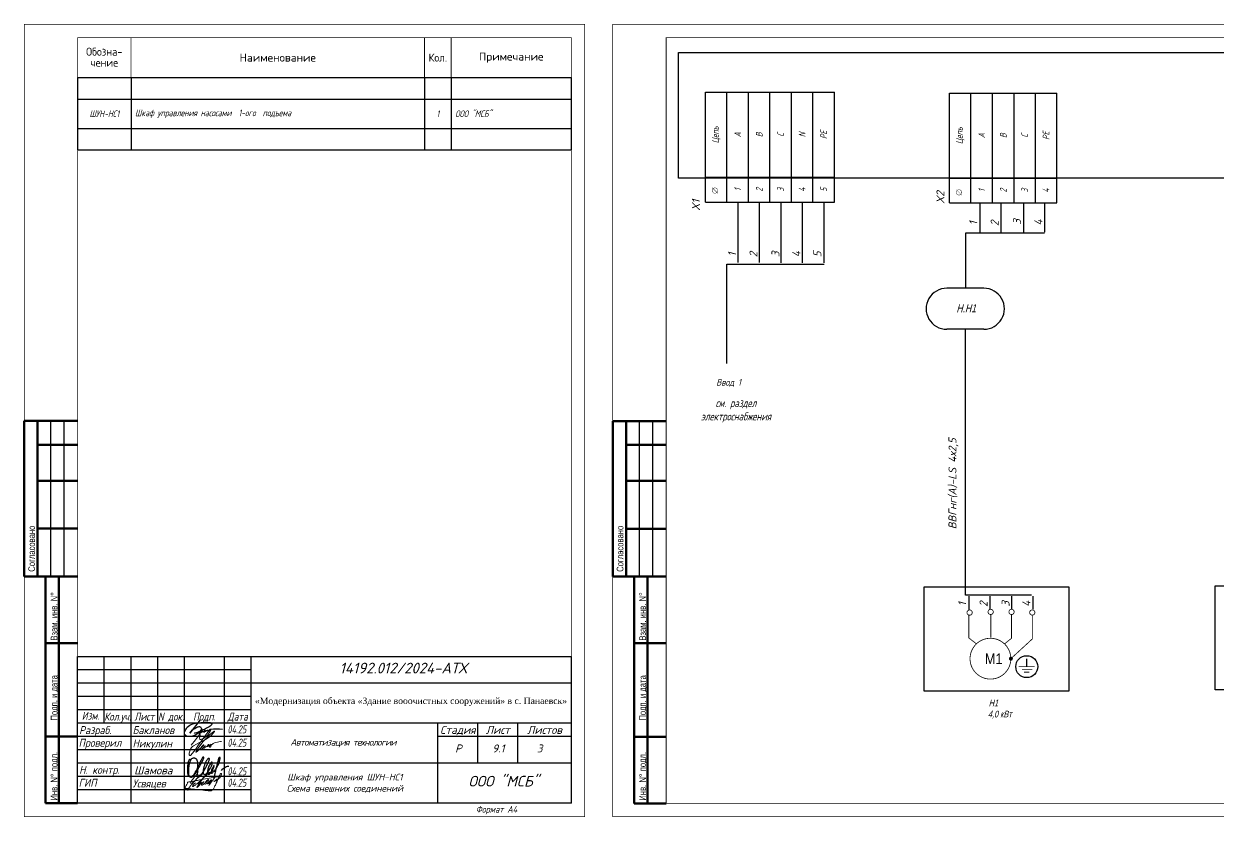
# Model space of a CAD drawing. Header units: millimetres. Extents: x 1510 to 10524, y 7125 to 13164.
# Drawn here: x 3421.7 to 3869.3, y 7928.4 to 8225.7 of the extents above; entities that cross this region are included whole.
import ezdxf
from ezdxf.enums import TextEntityAlignment as Align

# ---------------------------------------------------------------- set-up
doc = ezdxf.new("R2010")
doc.units = ezdxf.units.MM
doc.header["$LTSCALE"] = 4
doc.set_wipeout_variables(frame=1)
doc.linetypes.add('DASHED', pattern=[0.75, 0.5, -0.25])
doc.linetypes.add('SolidLine', pattern=[0])
for name, color, linetype, lineweight in [('25', 6, 'Continuous', 25), ('60', 7, 'Continuous', 60), ('SHTAMP', 7, 'SolidLine', 25), ('Логотип', 7, 'Continuous', 20)]:
    doc.layers.add(name, color=color, linetype=linetype, lineweight=lineweight)
doc.layers.add('SYMS', color=7, linetype='Continuous')
doc.layers.add('Текст', color=2, linetype='Continuous')
doc.styles.add('Geniso25.100.15', font='geniso.shx', dxfattribs={"oblique": 15, "height": 2.5})
doc.styles.add('GOST 2.304', font='ARIALN.TTF', dxfattribs={"height": 3.5})
doc.styles.add('ISOCPEUR', font='isocpeui.ttf')
doc.styles.add('SC', font='wromrusc.shx', dxfattribs={"width": 0.8, "height": 2.5})
doc.styles.add('Simplex00.10.00', font='simplex.shx')
doc.styles.add('Simplex25.085.15', font='', dxfattribs={"width": 0.85, "oblique": 15, "height": 2.5})
doc.styles.add('Simplex30.100.00', font='simplex.shx', dxfattribs={"height": 3})
doc.styles.add('ГОСТ', font='isocpeur.ttf', dxfattribs={"oblique": 15})
doc.styles.get('Simplex25.085.15').set_extended_font_data('GOST type A')

# ---------------------------------------------------------------- blocks, each defined once
blk = doc.blocks.new('*T228')
at = {"color": 0, "linetype": 'ByBlock', "lineweight": -2, "transparency": 16777216}
for p, q in [((0, 0), (185, 0)), ((0, 0), (0, -27.1)), ((20, 0), (20, -27.1)), ((130, 0), (130, -27.1)), ((140, 0), (140, -27.1)), ((185, 0), (185, -27.1)), ((0, -8.08), (185, -8.08)), ((0, -19.02), (185, -19.02)), ((0, -27.1), (185, -27.1))]:
    blk.add_line(p, q, dxfattribs=at)
at = {"color": 0, "linetype": 'Continuous', "lineweight": -2, "transparency": 16777216, "char_height": 2.5, "style": 'Simplex25.085.15'}
for s, insert, width, attachment_point in [('ШУН-НС1', (10, -13.55), 17, 5), ('Шкаф управления насосами  1-ого  подъема', (21.5, -13.55), 107, 4), ('1', (135, -13.55), 7, 5), ('ООО "МСБ"', (141.5, -13.55), 42, 4)]:
    blk.add_mtext(s, dxfattribs=dict(at, insert=insert, width=width, attachment_point=attachment_point))
blk = doc.blocks.new('Формат А4')
at = {"color": 0, "linetype": 'Continuous', "const_width": 0.3}
for points in [[(0, 0), (210, 0), (210, -297), (0, -297)], [(20, -292), (20, -5), (205, -5), (205, -292)]]:
    blk.add_lwpolyline(points, close=True, dxfattribs=at)
at = {"color": 0, "linetype": 'Continuous', "style": 'Geniso25.100.15', "oblique": 15}
blk.add_text('Формат А4', height=2.5, dxfattribs=at).set_placement((177, -294.25), align=Align.MIDDLE_CENTER)
blk = doc.blocks.new('*U12')
at = {"color": 0, "linetype": 'Continuous', "lineweight": -2, "const_width": 0.3}
blk.add_lwpolyline([(0, -15), (185, -15), (185, 0), (0, 0)], close=True, dxfattribs=at)
at = {"color": 0, "linetype": 'Continuous', "lineweight": -2, "ltscale": 0.85, "const_width": 0.3}
for points in [[(20, 0), (20, -15)], [(130, 0), (130, -15)], [(140, 0), (140, -15)]]:
    blk.add_lwpolyline(points, dxfattribs=at)
at = {"color": 0, "linetype": 'Continuous', "ltscale": 10, "style": 'Simplex30.100.00', "width": 0.9}
for s, p in [('Обозна-', (10, -5.26)), ('чение', (10, -9.37)), ('Кол.', (135, -7.5))]:
    blk.add_text(s, height=3, dxfattribs=at).set_placement(p, align=Align.MIDDLE)
at = {"color": 0, "linetype": 'Continuous', "ltscale": 10, "style": 'Simplex30.100.00'}
for s, p in [('Наименование', (75, -7.5)), ('Примечание', (162.5, -7.5))]:
    blk.add_text(s, height=3, dxfattribs=at).set_placement(p, align=Align.MIDDLE)
blk = doc.blocks.new('Формат А3')
at = {"color": 0, "linetype": 'Continuous', "const_width": 0.3}
for points in [[(-420, 297), (0, 297), (0, 0), (-420, 0)], [(-400, 5), (-400, 292), (-5, 292), (-5, 5)]]:
    blk.add_lwpolyline(points, close=True, dxfattribs=at)
at = {"color": 0, "linetype": 'Continuous', "style": 'Simplex00.10.00', "oblique": 15}
blk.add_text('Формат А3', height=2.5, dxfattribs=at).set_placement((-33.67, 2.75), align=Align.MIDDLE_CENTER)
blk = doc.blocks.new('*T230')
at = {"color": 0, "linetype": 'ByBlock', "lineweight": -2, "transparency": 16777216}
for p, q in [((0, 0), (0, 41.14)), ((0, 41.14), (48.32, 41.14)), ((8, 0), (8, 41.14)), ((16.08, 0), (16.08, 41.14)), ((24.16, 0), (24.16, 41.14)), ((32.16, 0), (32.16, 41.14)), ((40.24, 0), (40.24, 41.14)), ((48.32, 0), (48.32, 41.14)), ((0, 9.29), (48.32, 9.29))]:
    blk.add_line(p, q, dxfattribs=at)
at = {"color": 0, "lineweight": -2, "transparency": 16777216}
blk.add_line((0, 0), (48.32, 0), dxfattribs=at)
at = {"color": 0, "linetype": 'Continuous', "lineweight": -2, "transparency": 16777216, "char_height": 2.5, "attachment_point": 5, "rotation": 90, "style": 'Simplex25.085.15'}
for s, insert, width in [('Цепь', (4, 25.21), 28.8496), ('PE', (44.28, 25.21), 28.8496), ('A', (12.04, 25.21), 28.8496), ('B', (20.12, 25.21), 28.8496), ('C', (28.16, 25.21), 28.8496), ('N', (36.2, 25.21), 28.8496), ('1', (12.04, 4.64), 6.286), ('2', (20.12, 4.64), 6.286), ('3', (28.16, 4.64), 6.286), ('4', (36.2, 4.64), 6.286), ('5', (44.28, 4.64), 6.286)]:
    blk.add_mtext(s, dxfattribs=dict(at, insert=insert, width=width))
blk = doc.blocks.new('Клеммное соединение')
at = {"linetype": 'Continuous'}
blk.add_wipeout([(0, -1), (-0.44, -0.9), (-0.6, -0.8), (-0.71, -0.7), (-0.8, -0.6), (-0.87, -0.5), (-0.92, -0.4), (-0.95, -0.3), (-0.98, -0.2), (-0.99, -0.1), (-0.99, 0), (-0.99, 0.1), (-0.98, 0.2), (-0.95, 0.3), (-0.92, 0.4), (-0.87, 0.5), (-0.8, 0.6), (-0.71, 0.7), (-0.6, 0.8), (-0.44, 0.9), (0, 1), (0.44, 0.9), (0.6, 0.8), (0.71, 0.7), (0.8, 0.6), (0.87, 0.5), (0.92, 0.4), (0.95, 0.3), (0.98, 0.2), (0.99, 0.1), (1, 0), (0.99, -0.1), (0.98, -0.2), (0.95, -0.3), (0.92, -0.4), (0.87, -0.5), (0.8, -0.6), (0.71, -0.7), (0.6, -0.8), (0.44, -0.9)], dxfattribs=at)
at = {"color": 0, "linetype": 'Continuous', "lineweight": -2, "const_width": 0.15}
blk.add_lwpolyline([(-1.06, -1.06), (1.06, 1.06)], dxfattribs=at)
blk.add_lwpolyline([(-1, 0, 1), (1, 0, 1)], format="xyb", close=True, dxfattribs=at)
blk = doc.blocks.new('*T231')
at = {"color": 0, "linetype": 'ByBlock', "lineweight": -2, "transparency": 16777216}
for p, q in [((0, 0), (0, 41.14)), ((0, 41.14), (40.16, 41.14)), ((8, 0), (8, 41.14)), ((16.08, 0), (16.08, 41.14)), ((24.16, 0), (24.16, 41.14)), ((32.16, 0), (32.16, 41.14)), ((40.16, 0), (40.16, 41.14)), ((0, 9.29), (40.16, 9.29))]:
    blk.add_line(p, q, dxfattribs=at)
at = {"color": 0, "lineweight": -2, "transparency": 16777216}
blk.add_line((0, 0), (40.16, 0), dxfattribs=at)
at = {"color": 0, "linetype": 'Continuous', "lineweight": -2, "transparency": 16777216, "char_height": 2.5, "attachment_point": 5, "rotation": 90, "style": 'Simplex25.085.15'}
for s, insert, width in [('Цепь', (4, 25.21), 28.8496), ('PE', (36.16, 25.21), 28.8496), ('A', (12.04, 25.21), 28.8496), ('B', (20.12, 25.21), 28.8496), ('С', (28.16, 25.21), 28.8496), ('1', (12.04, 4.64), 6.286), ('2', (20.12, 4.64), 6.286), ('3', (28.16, 4.64), 6.286), ('4', (36.16, 4.64), 6.286)]:
    blk.add_mtext(s, dxfattribs=dict(at, insert=insert, width=width))
blk = doc.blocks.new('A$C7B7E4D35')
at = {"linetype": 'Continuous', "ltscale": 0.6}
for points in [[(21.61, 15.36), (7.71, 15.36)], [(21.61, 0), (7.71, 0)]]:
    blk.add_lwpolyline(points, dxfattribs=at)
for centre, start, end in [((7.68, 7.68), 89.758, 270.242), ((21.64, 7.68), 269.758, 90.242)]:
    blk.add_arc(centre, 7.68, start, end, dxfattribs=at)
blk = doc.blocks.new('A$C67075CCA')
at = {"layer": 'Логотип', "color": 145, "lineweight": 15}
for points in [[(14.68, 5.88), (14.59, 5.72), (14.32, 5.54), (13.9, 5.39), (12.32, 5.25), (10.52, 5.01), (7.58, 4.53), (4.57, 3.92), (2.69, 3.51), (0.99, 3.21), (0.97, 3.2), (0.91, 3.09), (0.75, 2.64), (0.39, 2.01), (0.17, 1.5), (0, 1.08), (0.06, 0.83), (0.58, 0.87), (0.94, 0.82), (2.5, 0.66), (6.63, 0.27), (7.37, 0.17), (8.98, 0.01), (9.73, 0.04), (10.43, 0.44), (11, 1.49), (11.66, 2.81), (12.3, 4.37), (12.76, 5.66), (13.17, 6.18), (13.37, 6.43), (13.51, 6.47), (13.61, 6.44), (13.65, 6.35), (13.6, 6.17), (13.32, 5.44), (12.94, 4.91), (12.31, 4.31), (12.02, 4.04), (11.74, 3.86), (11.47, 3.65), (11.51, 3.77), (11.6, 3.93), (11.7, 4.03), (11.81, 4.16), (11.84, 4.27), (11.84, 4.31), (11.73, 4.27), (11.59, 4.09), (11.5, 3.97), (11.22, 3.77), (11.07, 3.64), (10.85, 3.5), (10.75, 3.43)], [(4.88, 7.15), (4.1, 5.86), (2.99, 4.52), (2.4, 3.68), (2.24, 3.43), (2.06, 3.04), (2.09, 2.83), (2.4, 2.91), (3.21, 3.31), (4.29, 4.43), (5.38, 5.75), (5.81, 6.13), (6.33, 6.54), (6.55, 6.54), (5.84, 5.79), (5.18, 5.15), (4.56, 4.72)], [(3.85, 2.96), (3.53, 2.68), (3.08, 2.24), (2.83, 1.9), (2.75, 1.71), (2.79, 1.65), (2.95, 1.64), (3.35, 1.85), (4.3, 2.56), (5.36, 3.53), (7.27, 5.24), (8.03, 6.02), (8.99, 6.81), (9.2, 6.98), (9.24, 7.01), (9.25, 6.99), (9.21, 6.9), (8.53, 6.44), (7.95, 5.92), (7.42, 5.36), (7.06, 5), (6.35, 4.19), (5.74, 3.39), (5.13, 2.67), (4.85, 2.31), (4.82, 2.18), (5.11, 2.48), (5.52, 3.04), (5.85, 3.26), (6, 3.24), (6, 3.11), (5.91, 2.85), (5.34, 2.13), (5.01, 1.71), (4.71, 1.42), (4.56, 1.3), (4.41, 1.33), (4.46, 1.45), (4.98, 2.24), (5.36, 2.86), (5.72, 3.19), (5.88, 3.25), (6.02, 3.24), (6.01, 3.12), (5.9, 2.8), (5.69, 2.53), (6.01, 2.74), (6.37, 2.96), (6.66, 3.1), (6.9, 3.35), (7.01, 3.43), (6.51, 2.86), (6.32, 2.66), (6.17, 2.44), (6.09, 2.28), (6.13, 2.11), (6.38, 2.15), (6.94, 2.57), (7.7, 3.08), (8.14, 3.43), (8.54, 3.78), (8.69, 3.97), (8.74, 4.1), (8.74, 4.22), (8.66, 4.24), (8.5, 4.12), (8.16, 3.8), (7.63, 3.18), (7.39, 2.73), (7.35, 2.5), (7.41, 2.44), (7.86, 2.6), (8.91, 3.21), (9.49, 3.64), (9.77, 3.84), (9.86, 4.07), (9.83, 4.12), (9.5, 3.85), (9.17, 3.56), (8.65, 3.08), (8.43, 2.78), (8.45, 2.66), (8.58, 2.67), (8.85, 2.79), (9.04, 2.91), (9.31, 3.07), (10.08, 3.6), (10.49, 4.02), (10.78, 4.43), (10.95, 4.69), (10.77, 4.55), (10.55, 4.25), (9.5, 2.9), (8.83, 1.86)], [(0.98, 0.05), (0.95, 0.22), (1.03, 0.5), (1.34, 1.02), (2.08, 1.97), (2.48, 2.42), (3.02, 3.02), (3.29, 3.36), (3.48, 3.5)]]:
    blk.add_spline(points, degree=3, dxfattribs=at)
blk = doc.blocks.new('Подпись Шамова')
for points in [[(107, 385), (99, 387), (86, 381), (75, 364), (65, 338), (55, 284), (48, 215), (46, 134), (49, 94), (69, 32), (78, 25), (108, 14), (122, 16), (163, 38), (191, 65), (217, 102), (244, 149), (265, 206), (271, 234), (274, 270), (273, 296), (270, 326), (260, 362), (248, 381), (236, 397), (222, 405), (205, 412), (179, 412), (156, 407), (137, 399), (123, 385), (114, 371), (98, 331), (91, 301), (81, 261), (76, 231), (70, 193), (67, 137), (69, 83), (70, 67), (89, 27), (94, 19), (110, 10), (127, 5), (150, 12), (175, 30), (198, 55), (219, 84), (236, 110), (268, 163), (302, 226), (344, 304), (377, 367), (394, 404), (398, 416), (399, 425), (396, 432), (389, 435), (378, 433), (369, 421), (358, 404), (338, 370), (320, 333), (309, 305), (297, 272), (287, 240), (278, 206), (271, 180), (261, 145), (259, 113), (259, 82), (262, 59), (275, 38), (288, 31), (305, 31), (332, 50), (373, 98), (405, 145), (463, 257), (505, 345), (517, 386), (518, 400), (512, 408), (502, 408), (488, 402), (470, 383), (441, 337), (420, 290), (400, 227), (385, 162), (382, 113), (385, 91), (391, 76), (403, 65), (417, 60), (437, 65), (458, 84), (474, 100), (541, 197), (560, 241), (575, 291), (580, 316), (578, 325), (572, 328), (565, 327), (557, 322), (552, 313), (528, 278), (507, 242), (494, 202), (480, 149), (477, 118), (483, 84), (489, 70), (500, 65), (519, 68), (532, 83), (559, 113), (582, 150), (598, 184), (610, 219), (619, 246), (621, 253), (621, 257), (618, 258), (616, 256), (613, 251), (579, 193), (564, 154), (559, 123), (556, 100), (561, 94), (568, 93), (573, 95), (580, 98), (596, 116), (608, 140), (610, 143), (610, 138), (611, 130), (620, 131), (631, 140), (633, 149), (689, 232), (730, 320), (742, 387), (749, 421), (743, 428), (736, 429), (726, 426), (716, 410), (699, 343), (680, 266), (659, 194), (643, 127), (622, 22), (609, -30)], [(777, 150), (800, 186), (853, 220), (894, 238), (935, 243)]]:
    blk.add_open_spline(points, degree=3)
blk = doc.blocks.new('A$C29F847F9')
at = {"color": 152, "ltscale": 1.2, "true_color": 0x2776bb}
for points in [[(72.37, 39.99), (68.43, 34.92), (69.46, 36.25), (70.34, 36.77), (71.05, 37.19, -0.161841), (72.21, 37.44, -0.186099), (72.48, 37.3, -0.075514), (72.68, 36.98, -0.216259), (72.68, 36.26, -0.120334), (71.72, 35.04, -0.109582), (69.08, 33.77, -0.149262), (67.29, 33.89, -0.221189), (66.44, 34.77, -0.16991), (66.44, 35.31, -0.086161), (67.49, 37.2, -0.173054), (69.54, 38.45, -0.059791), (73.56, 39.07, -0.04244), (76.04, 38.93, -0.162135), (76.72, 38.52, -0.37027), (76.72, 38.26, -0.102303), (75.24, 37.11, -0.004186), (71.29, 35.23, -0.088346), (70.48, 35.01, -0.042303), (70.22, 35.01, -0.246683), (70.04, 35.13, -0.460105)], [(72.59, 36.07, 0.022452), (72.32, 35.71, 0.097345), (71.81, 35.01, 0.63499), (71.97, 34.88, -1.190143)], [(71.97, 34.88), (72.21, 34.98, 0.188512), (73.19, 35.92, 0.453926), (73.14, 36.03, 0.310824), (73.04, 36, -0.174295), (72.95, 35.95, 0.334422), (72.41, 35.32, 0.590758), (72.56, 35.23, 0.045009), (73.65, 35.7, 0.07665), (74.17, 35.97, 0.482644), (74.21, 36.09, 0.366251), (74.05, 36.04, 0.060409), (73.69, 35.56, 0.357599), (73.7, 35.41, 0.358337), (73.82, 35.4, -0.011147), (74.32, 35.73, -0.051922), (75.05, 36.13, -0.478557), (75.22, 35.99, -0.265314), (75.14, 35.79, 0.591196), (75.16, 35.65, 0.280952), (75.4, 35.76, -0.013193), (75.69, 36.03, -0.432577), (75.85, 35.95, -1.613204)], [(72.85, 36.14), (72.59, 36.07, 2.56207)], [(75.85, 35.95), (75.82, 36.07, -0.010959), (75.79, 36.2, -0.234724), (75.82, 36.33, -0.184073), (76.01, 36.42, -0.003337), (76.21, 36.44, -0.058082), (80.63, 36.46, 0.074997)]]:
    blk.add_lwpolyline(points, format="xyb", dxfattribs=at)
blk = doc.blocks.new('A$C79DB0C6F')
at = {"color": 152, "lineweight": 20, "true_color": 0x2956c7}
for points in [[(613, 746, -0.73312), (607, 741), (578, 719), (540, 673), (510, 639), (452, 562), (361, 439), (272, 310), (180, 180), (132, 119), (97, 71), (35, 2, -0.100988), (31, 1, -0.161834), (23, 1, -0.001469), (16, 3, -0.175359), (8, 9, -0.045194), (3, 19, -0.086422), (1, 31), (0, 75), (4, 97), (17, 132), (39, 191), (66, 238, -0.087354), (124, 286), (297, 376), (390, 422), (472, 467), (542, 515), (629, 585), (700, 662), (721, 689, 0.098126), (728, 705, 0.455827), (726, 708, 0.15115), (723, 707, 0.051196), (709, 698), (634, 638), (578, 590), (485, 496), (397, 395), (262, 219), (199, 130), (191, 107, 0.114927), (191, 102, 0.234495), (193, 99, 0.374813), (198, 100), (243, 133), (305, 192), (351, 233), (381, 260), (407, 288), (415, 299, 0.118842), (418, 307, 0.254739), (417, 310, 0.245642), (414, 310, 0.022403), (406, 305), (401, 300), (384, 285), (371, 271), (333, 222), (322, 200), (319, 187, 0.212582), (320, 178, 0.263419), (328, 175, 0.109136), (338, 178, -0.005821), (353, 187), (382, 210), (423, 243), (451, 265), (472, 282), (472, 282), (473, 283, 0.390176), (473, 285, 0.271409), (470, 286, 0.034608), (467, 285, 0.081315), (453, 276, 0.016447), (419, 244, 0.122885), (409, 227, 0.174246), (409, 222, 0.181996), (414, 216, 0.324797), (441, 221), (510, 263), (549, 296), (566, 313, 0.257376), (567, 320, 0.432429), (561, 323, 0.070085), (552, 319, 0.079528), (546, 313, 0.004304), (533, 298, -0.01347), (516, 277, 0.221294), (513, 266, 0.154784), (515, 262, 0.251335), (518, 261, 0.054773), (526, 263, 0.035588), (554, 277, -0.002299), (606, 309, 0.060578), (637, 333), (628, 324), (624, 300), (622, 262, -0.152366), (616, 250, -0.170899), (608, 245, -0.141236), (599, 245, -0.175613), (587, 254, -0.291557), (598, 278, 0.049563), (614, 289, -0.05737), (648, 319, -0.045914), (729, 368, -0.02907), (899, 411, -0.09752), (930, 409, -2.988942)], [(56, 303), (180, 453), (301, 609, -0.646336), (318, 605, -0.134175), (315, 574), (301, 515, 0.147399), (303, 488, 0.115209), (314, 470, 0.261253), (330, 466, 0.00194), (381, 479), (453, 526), (512, 572), (534, 596), (604, 693), (620, 736, 0.517761), (613, 746, -0.712166)]]:
    blk.add_lwpolyline(points, format="xyb", dxfattribs=at)

msp = doc.modelspace()

# ---------------------------------------------------------------- linework, layer by layer
at = {"ltscale": 1.2}
for points in [[(3759.13, 8014.67), (3813.35, 8014.67), (3813.35, 7975.62), (3759.13, 7975.62)], [(3868.17, 8015.1), (3920.21, 8015.1), (3920.21, 7976.05), (3868.17, 7976.05)]]:
    msp.add_lwpolyline(points, close=True, dxfattribs=at)
at = {"color": 0, "linetype": 'DASHED', "const_width": 0.298}
for points in [[(3776.12, 8004.08, 1), (3776.12, 8006.04, 1)], [(3784.01, 8004.34, 1), (3784.01, 8006.3, 1)], [(3791.83, 8004.34, 1), (3791.83, 8006.3, 1)], [(3799.61, 8004.1, 1), (3799.61, 8006.06, 1)]]:
    msp.add_lwpolyline(points, format="xyb", close=True, dxfattribs=at)
msp.add_lwpolyline([(3775.8, 8004), (3775.8, 8004.24)], dxfattribs=at)
at = {"linetype": 'Continuous', "const_width": 0.298}
for points in [[(3775.8, 8004.14), (3775.8, 7995.49)], [(3784.05, 8004.43), (3784.05, 7995.63)], [(3794.56, 7984.79), (3800.53, 7984.79)], [(3795.69, 7983.8), (3799.67, 7983.8)], [(3796.55, 7982.75), (3798.54, 7982.75)]]:
    msp.add_lwpolyline(points, dxfattribs=at)
at = {"color": 0, "linetype": 'Continuous', "const_width": 0.298}
for points in [[(3791.83, 8004.34), (3791.83, 7995.29), (3791.83, 7995.29)], [(3799.61, 8004.1), (3799.61, 7995.1), (3799.61, 7995.1)]]:
    msp.add_lwpolyline(points, dxfattribs=at)
at = {"linetype": 'ByBlock', "const_width": 0.3}
for points in [[(3775.76, 7995.6), (3778.68, 7993.35)], [(3791.97, 7995.54), (3789.19, 7993.33)], [(3799.63, 7995.19), (3791.57, 7987.78)]]:
    msp.add_lwpolyline(points, dxfattribs=at)
msp.add_lwpolyline([(3776.27, 7987.78, 1), (3791.57, 7987.78, 1)], format="xyb", close=True, dxfattribs=at)
at = {"linetype": 'Continuous', "const_width": 0.746}
msp.add_lwpolyline([(3791.2, 7987.78, 1), (3791.95, 7987.78, 1)], format="xyb", close=True, dxfattribs=at)
at = {"ltscale": 1.2}
msp.add_lwpolyline([(3797.54, 7984.79), (3797.54, 7987.76)], dxfattribs=at)
msp.add_circle((3797.54, 7984.79), 4.12, dxfattribs=at)
at = {"layer": '25', "color": 7}
for p, q in [((3431.81, 8018.58), (3431.81, 8076.9)), ((3436.81, 8018.58), (3436.81, 8076.9)), ((3652.37, 8018.55), (3652.37, 8076.87)), ((3657.37, 8018.55), (3657.37, 8076.87))]:
    msp.add_line(p, q, dxfattribs=at)
at = {"layer": '60', "color": 7, "ltscale": 100}
for p, q in [((3421.81, 8076.9), (3441.81, 8076.9)), ((3421.81, 8076.9), (3421.81, 8018.58)), ((3426.81, 8076.9), (3426.81, 8018.58)), ((3642.37, 8076.87), (3662.37, 8076.87)), ((3642.37, 8076.87), (3642.37, 8018.55)), ((3647.37, 8076.87), (3647.37, 8018.55)), ((3426.81, 8067.93), (3441.81, 8067.93)), ((3647.37, 8067.9), (3662.37, 8067.9)), ((3426.81, 8054.47), (3441.81, 8054.47)), ((3647.37, 8054.44), (3662.37, 8054.44)), ((3426.81, 8036.52), (3441.81, 8036.52)), ((3647.37, 8036.49), (3662.37, 8036.49)), ((3421.81, 8018.58), (3441.81, 8018.58)), ((3441.81, 8018.58), (3428.81, 8018.58)), ((3642.37, 8018.55), (3662.37, 8018.55)), ((3662.37, 8018.55), (3649.37, 8018.55))]:
    msp.add_line(p, q, dxfattribs=at)
at = {"layer": '60', "color": 7, "lineweight": 60}
for p, q in [((3429.81, 7933.58), (3429.81, 8018.58)), ((3429.81, 8018.58), (3441.81, 8018.58)), ((3434.81, 7933.58), (3434.81, 8018.58)), ((3650.37, 7933.55), (3650.37, 8018.55)), ((3650.37, 8018.55), (3662.37, 8018.55)), ((3655.37, 7933.55), (3655.37, 8018.55)), ((3429.81, 7993.58), (3441.81, 7993.58)), ((3650.37, 7993.55), (3662.37, 7993.55)), ((3429.81, 7958.58), (3441.81, 7958.58)), ((3650.37, 7958.55), (3662.37, 7958.55)), ((3441.81, 7933.58), (3429.81, 7933.58)), ((3662.37, 7933.55), (3650.37, 7933.55))]:
    msp.add_line(p, q, dxfattribs=at)
at = {"layer": 'SHTAMP', "color": 0}
for points in [[(3441.81, 7988.58), (3626.81, 7988.58), (3626.81, 7933.58), (3441.81, 7933.58), (3441.81, 7988.58)], [(3451.81, 7963.58), (3451.81, 7988.58)], [(3461.81, 7933.58), (3461.81, 7988.58)], [(3471.81, 7963.58), (3471.81, 7988.58)], [(3481.81, 7933.58), (3481.81, 7988.58)], [(3496.81, 7933.58), (3496.81, 7988.58)], [(3506.81, 7933.58), (3506.81, 7988.58)], [(3506.81, 7983.58), (3441.81, 7983.58)], [(3506.81, 7978.58), (3441.81, 7978.58)], [(3626.81, 7978.58), (3506.81, 7978.58)], [(3506.81, 7973.58), (3441.81, 7973.58)], [(3506.81, 7968.58), (3441.81, 7968.58)], [(3626.81, 7963.58), (3441.81, 7963.58)], [(3576.81, 7933.58), (3576.81, 7963.58)], [(3591.81, 7948.58), (3591.81, 7963.58)], [(3606.81, 7948.58), (3606.81, 7963.58)], [(3506.81, 7958.58), (3441.81, 7958.58)], [(3626.81, 7958.58), (3576.81, 7958.58)], [(3506.81, 7953.58), (3441.81, 7953.58)], [(3506.81, 7948.58), (3441.81, 7948.58)], [(3626.81, 7948.58), (3506.81, 7948.58)], [(3506.81, 7943.58), (3441.81, 7943.58)], [(3506.81, 7938.58), (3441.81, 7938.58)]]:
    msp.add_lwpolyline(points, dxfattribs=at)
at = {"layer": 'SYMS', "linetype": 'Continuous', "ltscale": 0.2}
for p, q in [((3689.21, 8158.95), (3689.21, 8136.26)), ((3697.19, 8158.93), (3697.19, 8136.25)), ((3705.38, 8158.85), (3705.38, 8136.17)), ((3713.41, 8158.85), (3713.41, 8136.17)), ((3721.52, 8158.85), (3721.52, 8136.17)), ((3779.99, 8158.41), (3779.99, 8147.25)), ((3787.84, 8158.41), (3787.84, 8147.42)), ((3796.36, 8158.63), (3796.36, 8147.47)), ((3804.22, 8158.63), (3804.22, 8147.63)), ((3775.78, 8011.21), (3775.78, 8006.19)), ((3783.64, 8011.21), (3783.64, 8006.36)), ((3791.82, 8011.21), (3791.82, 8006.28)), ((3799.86, 8011.21), (3799.86, 8006.28))]:
    msp.add_line(p, q, dxfattribs=at)
msp.add_lwpolyline([(3667.03, 8167.88), (3667.03, 8215.05), (4045.19, 8215.05), (4045.25, 8167.88)], close=True, dxfattribs=at)
at = {"layer": 'SYMS', "linetype": 'Continuous', "lineweight": 30, "ltscale": 0.2}
for points in [[(3804.23, 8147.3), (3774.61, 8147.3), (3774.61, 8126.77)], [(3685.09, 8098.46), (3685.09, 8135.61), (3721.62, 8135.61)], [(3799.35, 8011.57), (3774.59, 8011.57), (3774.59, 8111.2)]]:
    msp.add_lwpolyline(points, dxfattribs=at)

# ---------------------------------------------------------------- block references
for name, p in [('Формат А4', (3421.81, 8225.58)), ('Формат А3', (4062.37, 7928.55)), ('*U12', (3441.81, 8220.58)), ('*T228', (3441.81, 8205.58)), ('*T230', (3677.14, 8158.93)), ('*T231', (3768.63, 8158.6))]:
    msp.add_blockref(name, p)
at = {"linetype": 'Continuous', "ltscale": 0.6}
msp.add_blockref('A$C7B7E4D35', (3759.83, 8111.26), dxfattribs=at)
at = {"ltscale": 1.2}
for name, p in [('A$C29F847F9', (3415.42, 7924.89)), ('A$C67075CCA', (3482.11, 7938.26))]:
    msp.add_blockref(name, p, dxfattribs=at)
for name, p, xscale, yscale, zscale in [('A$C79DB0C6F', (3483.63, 7951.44), 0.013, 0.013, 1.3), ('Подпись Шамова', (3482.11, 7943.26), 0.01754436356043352, 0.01754436356043352, 0.01754436356043352)]:
    msp.add_blockref(name, p, dxfattribs=dict(xscale=xscale, yscale=yscale, zscale=zscale))

# ---------------------------------------------------------------- texts
at = {"color": 7, "style": 'SC', "oblique": 15, "width": 0.8}
for s, height, p in [('Н.Н1', 3, (3771.17, 8117.64)), ('Н1', 2.5, (3783.27, 7969.92)), ('4,0 кВт', 2.5, (3782.97, 7965.76))]:
    msp.add_text(s, height=height, dxfattribs=at).set_placement(p)
at = {"linetype": 'Continuous', "style": 'SC', "width": 0.9}
msp.add_text('M1', height=3.98, dxfattribs=at).set_placement((3781.82, 7985.75))
at = {"layer": 'SHTAMP', "color": 0, "style": 'ISOCPEUR'}
for s, height, p in [('14192.012/2024-АТХ', 4, (3563.83, 7982.27)), ('Р', 3, (3584.51, 7952.63)), ('9.1', 3, (3599.51, 7952.63)), ('3', 3, (3614.98, 7952.63)), ('ООО "МСБ"', 4, (3601.48, 7939.87))]:
    msp.add_text(s, height=height, dxfattribs=at).set_placement(p, align=Align.CENTER)
at = {"layer": 'SHTAMP', "color": 0, "style": 'ISOCPEUR', "width": 0.829916}
msp.add_text('Изм.', height=3, dxfattribs=at).set_placement((3443.39, 7964.89), (3449.96, 7964.89), align=Align.FIT)
at = {"layer": 'SHTAMP', "color": 0, "style": 'ISOCPEUR'}
for s, width, p in [('Кол.уч.', 0.829916, (3456.81, 7966.08)), ('Лист', 0.829916, (3466.81, 7966.08)), ('N док.', 0.829916, (3476.81, 7966.08)), ('Подп.', 0.829916, (3489.31, 7966.08)), ('Дата', 0.829916, (3501.81, 7966.08)), ('04.25', 0.7, (3501.52, 7961.31)), ('04.25', 0.7, (3501.52, 7956.31)), ('04.25', 0.7, (3501.52, 7945.57)), ('04.25', 0.7, (3501.52, 7941.31))]:
    msp.add_text(s, height=3, dxfattribs=dict(at, width=width)).set_placement(p, align=Align.MIDDLE_CENTER)
at = {"layer": 'SHTAMP', "color": 0, "style": 'ISOCPEUR', "width": 0.9}
for s, p in [('Разраб.', (3442.39, 7961.01)), ('Бакланов', (3462.39, 7961.01)), ('Никулин', (3462.39, 7956.01)), ('Н. контр.', (3442.39, 7946.12)), ('Усвяцев', (3462.39, 7941.01))]:
    msp.add_text(s, height=3, dxfattribs=at).set_placement(p, align=Align.MIDDLE_LEFT)
at = {"layer": 'SHTAMP', "color": 0, "style": 'ISOCPEUR'}
for s, p in [('Стадия', (3584.31, 7961.08)), ('Лист', (3599.31, 7961.08)), ('Листов', (3616.81, 7961.08))]:
    msp.add_text(s, height=3, dxfattribs=at).set_placement(p, align=Align.MIDDLE_CENTER)
at = {"layer": 'SHTAMP', "color": 0, "style": 'ISOCPEUR', "width": 0.9}
for s, p in [('Проверил', (3442.17, 7954.76)), ('ГИП', (3442.17, 7939.76))]:
    msp.add_text(s, height=3, dxfattribs=at).set_placement(p)
at = {"layer": 'SHTAMP', "color": 0, "attachment_point": 5, "style": 'ISOCPEUR'}
for s, insert, char_height, width in [('\\pi2.48784;{\\fTimes New Roman|b0|i0|c204|p18;\\C256;«Модернизация объекта «Здание вооочистных сооружений» в с. Панаевск» }', (3565.51, 7971.6), 2.4, 122.4841), ('\\A1;{\\T0.9;Автоматизация технологии}', (3541.32, 7956.12), 2.5, 70.2979), ('\\A1;Шкаф управления ШУН-НС1\\PСхема внешних соединений', (3541.98, 7941.1), 2.5, 70.3441)]:
    msp.add_mtext(s, dxfattribs=dict(at, insert=insert, char_height=char_height, width=width))
at = {"layer": 'SHTAMP', "color": 0, "insert": (3462.98, 7947.42), "char_height": 3, "width": 11.61, "attachment_point": 1, "line_spacing_factor": 1.022766, "style": 'ISOCPEUR'}
msp.add_mtext('\\pt13.716,27.432,41.148,54.864,68.58,82.296,96.012,109.728,123.444,137.16,150.876,164.592,178.308,192.024,205.74,219.456,233.172,246.888,260.604,274.32,288.036,301.752,315.468,329.184,342.9,356.616,370.332,384.048,397.764,411.48,425.196,438.912;Шамова', dxfattribs=at)
at = {"layer": 'SYMS', "linetype": 'Continuous', "ltscale": 0.2, "style": 'ГОСТ', "oblique": 15}
for s, p in [('X1', (3675.06, 8155.64)), ('X2', (3766.67, 8158.26)), ('1', (3778.99, 8150.24)), ('2', (3786.99, 8149.95)), ('3', (3795.36, 8150.45)), ('4', (3803.36, 8150.17)), ('1', (3688.61, 8138.5)), ('2', (3696.61, 8138.22)), ('3', (3704.86, 8138.32)), ('4', (3712.68, 8138.28)), ('5', (3720.56, 8138.28)), ('ВВГнг(А)-LS 4х2,5', (3771.2, 8036.29)), ('1', (3774.84, 8007.45)), ('2', (3782.84, 8007.17)), ('3', (3791.09, 8007.27)), ('4', (3798.91, 8007.23))]:
    msp.add_text(s, height=3, rotation=90, dxfattribs=at).set_placement(p)
at = {"layer": 'SYMS', "linetype": 'Continuous', "attachment_point": 5}
for s, insert, char_height, width in [('{\\Fsimplex|c204;\\Q15;\\W0.75;\\C0;Ввод 1  }', (3685.78, 8091.18), 2.5, 25.9099), ('{\\Fsimplex|c204;\\Q15;\\W0.75;\\C0;см. раздел электроснабжения}', (3688.54, 8080.69), 3, 27.1653)]:
    msp.add_mtext(s, dxfattribs=dict(at, insert=insert, char_height=char_height, width=width))
at = {"layer": 'Текст', "color": 7, "style": 'GOST 2.304'}
for s, p in [('Согласовано', (3425.81, 8020.37)), ('Согласовано', (3646.36, 8020.34)), ('Взам. инв. N%%d', (3434.24, 7994.58)), ('Взам. инв. N%%d', (3654.79, 7994.55)), ('Подп. и дата', (3434.24, 7964.58)), ('Подп. и дата', (3654.79, 7964.55)), ('Инв. N%%d подл.', (3434.24, 7934.58)), ('Инв. N%%d подл.', (3654.79, 7934.55))]:
    msp.add_text(s, height=2.5, rotation=90, dxfattribs=at).set_placement(p)

# ---------------------------------------------------------------- next in the draw order: block references
at = {"rotation": 90}
for p in [(3680.67, 8163.25), (3772.15, 8162.57)]:
    msp.add_blockref('Клеммное соединение', p, dxfattribs=at)

doc.saveas('drawing.dxf')
